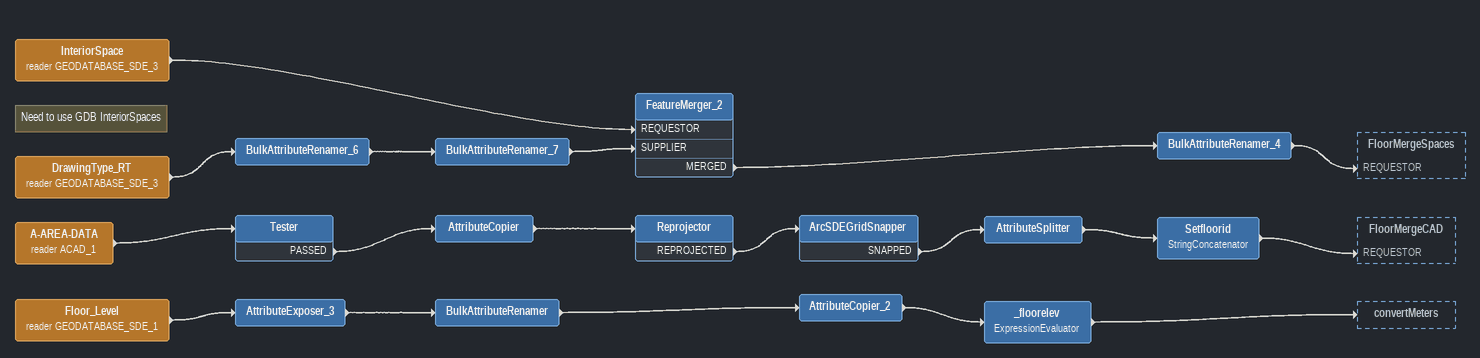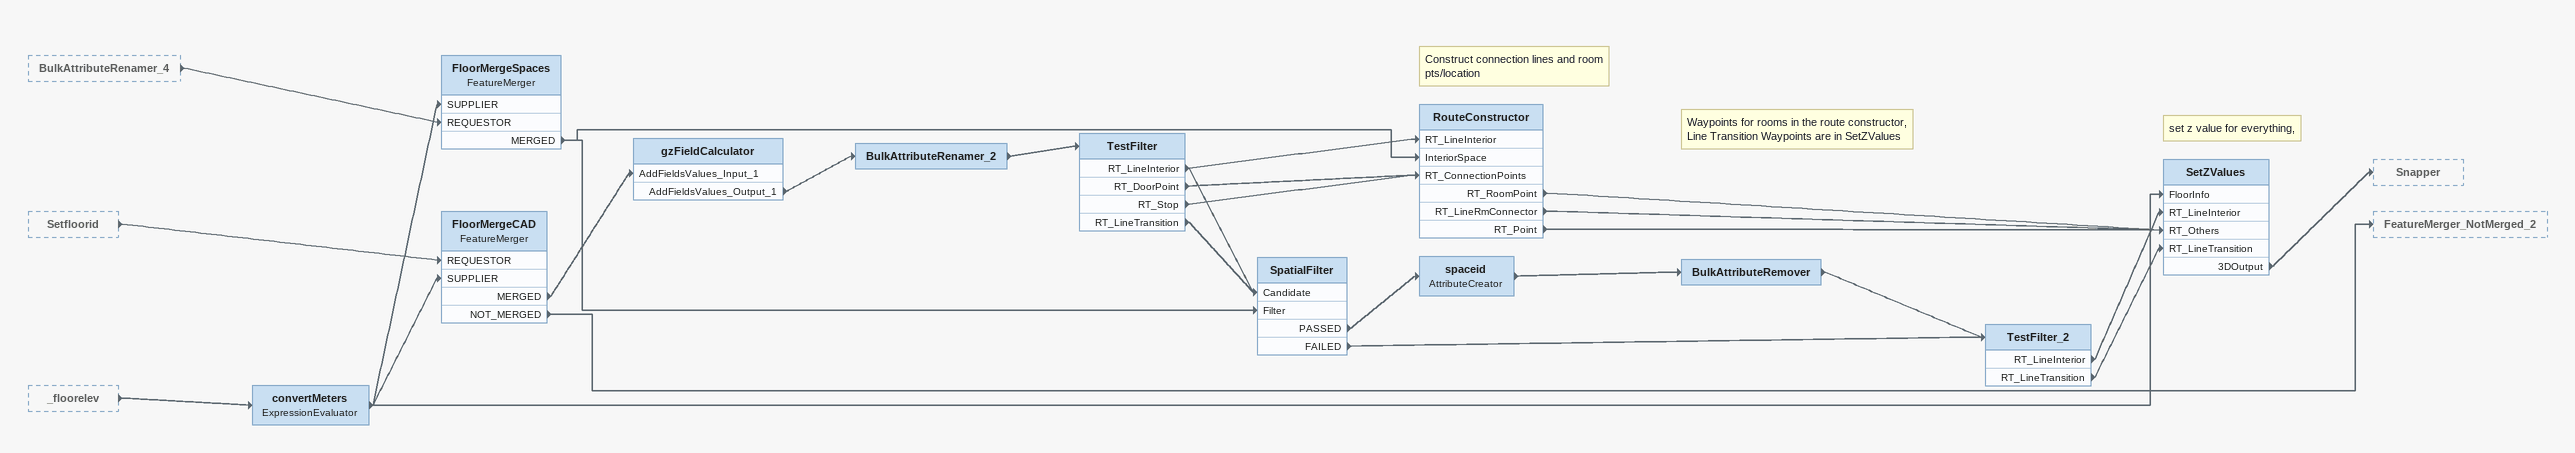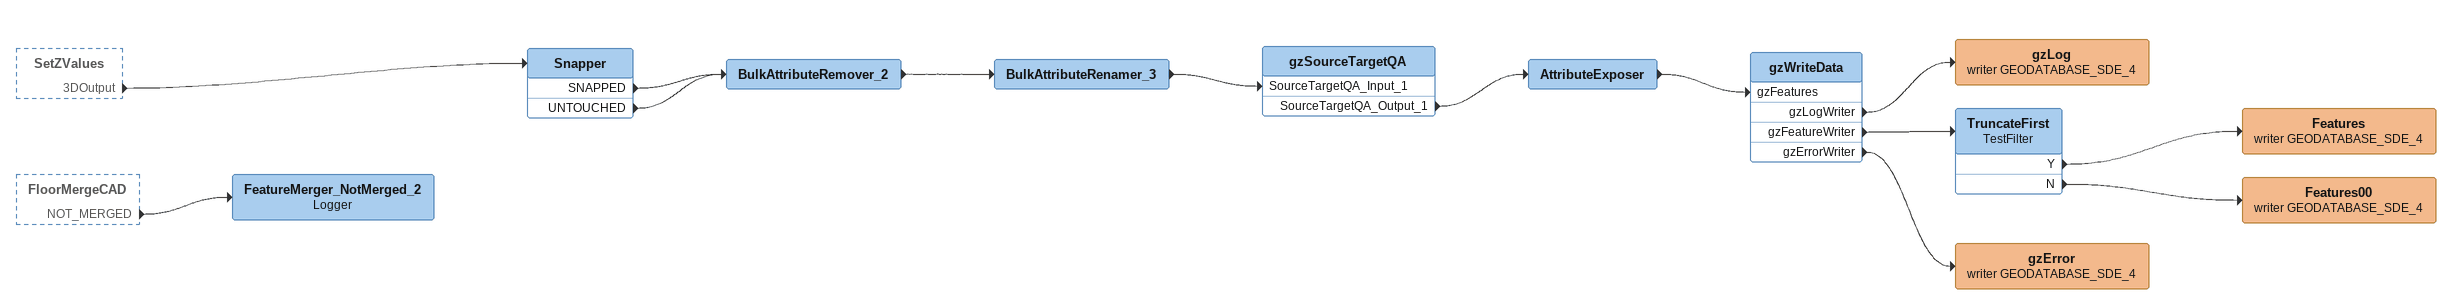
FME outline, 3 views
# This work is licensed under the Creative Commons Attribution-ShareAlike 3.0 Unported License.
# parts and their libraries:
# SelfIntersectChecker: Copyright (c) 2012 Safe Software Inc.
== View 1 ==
Note: Need to use GDB InteriorSpaces
InteriorSpace (reader GEODATABASE_SDE_3)
    -> FeatureMerger_2 [REQUESTOR]
DrawingType_RT (reader GEODATABASE_SDE_3)
    -> BulkAttributeRenamer_6
BulkAttributeRenamer_6
    -> BulkAttributeRenamer_7
BulkAttributeRenamer_7
    -> FeatureMerger_2 [SUPPLIER]
FeatureMerger_2
    MERGED -> BulkAttributeRenamer_4
BulkAttributeRenamer_4
    -> FloorMergeSpaces [REQUESTOR]
A-AREA-DATA (reader ACAD_1)
    -> Tester
Tester
    PASSED -> AttributeCopier
AttributeCopier
    -> Reprojector
Reprojector
    REPROJECTED -> ArcSDEGridSnapper
ArcSDEGridSnapper
    SNAPPED -> AttributeSplitter
AttributeSplitter
    -> Setfloorid
Setfloorid: StringConcatenator
    -> FloorMergeCAD [REQUESTOR]
Floor_Level (reader GEODATABASE_SDE_1)
    -> AttributeExposer_3
AttributeExposer_3
    -> BulkAttributeRenamer
BulkAttributeRenamer
    -> AttributeCopier_2
AttributeCopier_2
    -> _floorelev
_floorelev: ExpressionEvaluator
    -> convertMeters

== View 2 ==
BulkAttributeRenamer_4 [outside]
    -> FloorMergeSpaces [REQUESTOR]
Setfloorid [outside]
    -> FloorMergeCAD [REQUESTOR]
_floorelev [outside]
    -> convertMeters
convertMeters: ExpressionEvaluator
    -> FloorMergeSpaces [SUPPLIER]
    -> FloorMergeCAD [SUPPLIER]
    -> SetZValues [FloorInfo]
FloorMergeSpaces: FeatureMerger
    MERGED -> RouteConstructor [InteriorSpace]
    MERGED -> SpatialFilter [Filter]
FloorMergeCAD: FeatureMerger
    MERGED -> gzFieldCalculator [AddFieldsValues_Input_1]
    NOT_MERGED -> FeatureMerger_NotMerged_2
gzFieldCalculator
    AddFieldsValues_Output_1 -> BulkAttributeRenamer_2
BulkAttributeRenamer_2
    -> TestFilter
TestFilter
    RT_LineInterior -> RouteConstructor [RT_LineInterior]
    RT_LineInterior -> SpatialFilter [Candidate]
    RT_DoorPoint -> RouteConstructor [RT_ConnectionPoints]
    RT_Stop -> RouteConstructor [RT_ConnectionPoints]
    RT_LineTransition -> SpatialFilter [Candidate]
Note: Construct connection lines and room pts/location
RouteConstructor
    RT_RoomPoint -> SetZValues [RT_Others]
    RT_LineRmConnector -> SetZValues [RT_Others]
    RT_Point -> SetZValues [RT_Others]
SpatialFilter
    PASSED -> spaceid
    FAILED -> TestFilter_2
spaceid: AttributeCreator
    -> BulkAttributeRemover
Note: Waypoints for rooms in the route constructor, Line Transition Waypoints are in SetZValues
BulkAttributeRemover
    -> TestFilter_2
TestFilter_2
    RT_LineInterior -> SetZValues [RT_LineInterior]
    RT_LineTransition -> SetZValues [RT_LineTransition]
Note: set z value for everything,
SetZValues
    3DOutput -> Snapper

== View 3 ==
SetZValues [outside]
    3DOutput -> Snapper
FloorMergeCAD [outside]
    NOT_MERGED -> FeatureMerger_NotMerged_2
Snapper
    SNAPPED -> BulkAttributeRemover_2
    UNTOUCHED -> BulkAttributeRemover_2
BulkAttributeRemover_2
    -> BulkAttributeRenamer_3
BulkAttributeRenamer_3
    -> gzSourceTargetQA [SourceTargetQA_Input_1]
gzSourceTargetQA
    SourceTargetQA_Output_1 -> AttributeExposer
AttributeExposer
    -> gzWriteData [gzFeatures]
gzWriteData
    gzLogWriter -> gzLog (writer GEODATABASE_SDE_4)
    gzFeatureWriter -> TruncateFirst
    gzErrorWriter -> gzError (writer GEODATABASE_SDE_4)
gzLog (writer GEODATABASE_SDE_4)
TruncateFirst: TestFilter
    Y -> Features (writer GEODATABASE_SDE_4)
    N -> Features00 (writer GEODATABASE_SDE_4)
Features (writer GEODATABASE_SDE_4)
Features00 (writer GEODATABASE_SDE_4)
gzError (writer GEODATABASE_SDE_4)
FeatureMerger_NotMerged_2: Logger
